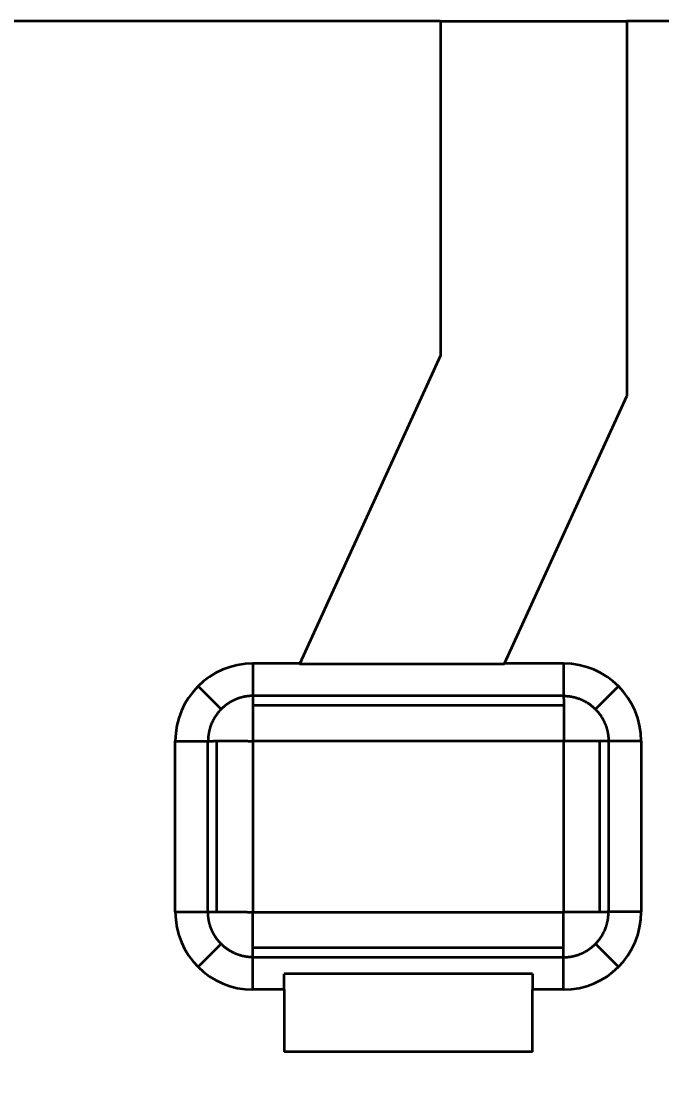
# Model space of a CAD drawing. Header units: millimetres. Extents: x 72 to 604, y 117 to 376.
# Drawn here: x 434.1 to 475.3, y 308.2 to 375.9 of the extents above; entities that cross this region are included whole.
import ezdxf

# ---------------------------------------------------------------- set-up
doc = ezdxf.new("R2010")
doc.units = ezdxf.units.MM
doc.layers.add('4', color=7, linetype='Continuous', true_color=0xffffff)
doc.layers.add('dim', color=82, linetype='Continuous', lineweight=9)
doc.styles.add('Capful-A', font='')
doc.styles.get('Capful-A').set_extended_font_data('Microsoft YaHei')
doc.dimstyles.new('Capful-A-2.5', dxfattribs={"dimscale": 2.5, "dimtxt": 2.5, "dimasz": 2.5, "dimexe": 1.5, "dimexo": 1, "dimgap": 1.5, "dimtad": 0, "dimdsep": 46, "dimtxsty": 'Capful-A', "dimcen": 0, "dimclrt": 2, "dimazin": 2, "dimtfac": 1, "dimtmove": 0, "dimatfit": 3, "dimfxl": 0, "dimtolj": 1, "dimtzin": 0, "dimarcsym": 0})

# ---------------------------------------------------------------- blocks, each defined once
blk = doc.blocks.new('*D38')
at = {"layer": 'Defpoints', "color": 0, "transparency": 16777216}
for p in [(539.402, 294.14), (539.402, 290.261), (327.002, 255.861)]:
    blk.add_point(p, dxfattribs=at)
at = {"layer": 'dim', "color": 0, "lineweight": -2, "transparency": 16777216}
blk.add_line((539.402, 291.51), (539.402, 294.14), dxfattribs=at)
at = {"layer": 'dim', "color": 2, "transparency": 16777216, "insert": (539.402, 305.757), "char_height": 6.25, "attachment_point": 5, "rotation": 90, "style": 'Capful-A', "bg_fill": 3, "box_fill_scale": 1.1, "bg_fill_color": 256, "bg_fill_true_color": 13158600, "bg_fill_transparency": 0}
blk.add_mtext('\\A1;212.4', dxfattribs=at)

msp = doc.modelspace()

# ---------------------------------------------------------------- linework, layer by layer
at = {"layer": '4', "color": 7, "linetype": 'Continuous', "lineweight": 35}
for p, q in [((461.072, 375.861), (423.892, 375.861)), ((461.072, 375.861), (461.072, 354.311)), ((461.072, 375.861), (473.072, 375.861)), ((509.453, 375.861), (473.072, 375.861)), ((473.072, 375.861), (473.072, 351.699)), ((461.072, 354.311), (452.011, 334.483)), ((465.205, 334.483), (473.072, 351.699)), ((452.011, 334.483), (449.002, 334.483)), ((449.002, 334.483), (449.002, 332.399)), ((452.011, 334.483), (451.997, 334.452)), ((465.191, 334.452), (451.997, 334.452)), ((465.205, 334.483), (465.191, 334.452)), ((469.002, 334.483), (465.205, 334.483)), ((445.467, 333.019), (446.949, 331.536)), ((471.056, 331.536), (472.538, 333.019)), ((449.002, 331.804), (469.017, 331.804)), ((444.002, 318.483), (444.002, 329.483)), ((446.682, 318.491), (446.682, 329.498)), ((471.323, 329.483), (471.323, 318.468)), ((474.002, 329.483), (471.919, 329.483)), ((474.002, 329.483), (474.002, 318.483)), ((444.002, 318.483), (446.086, 318.483)), ((446.949, 316.429), (445.467, 314.948)), ((469.002, 316.163), (448.987, 316.163)), ((472.538, 314.948), (471.056, 316.429)), ((469.002, 313.483), (469.002, 315.567)), ((451.002, 313.483), (451.002, 314.489)), ((467.002, 314.489), (451.002, 314.489)), ((467.002, 314.489), (467.002, 313.483)), ((451.002, 313.483), (449.002, 313.483)), ((451.002, 313.483), (451.002, 309.483)), ((469.002, 313.483), (467.002, 313.483)), ((467.002, 309.483), (467.002, 313.483)), ((467.002, 309.483), (451.002, 309.483))]:
    msp.add_line(p, q, dxfattribs=at)
for centre, start, end in [((449.002, 329.483), 90, 180), ((469.002, 329.483), 0, 90), ((449.002, 318.483), 180, 270), ((469.002, 318.483), 270, 0)]:
    msp.add_arc(centre, 5, start, end, dxfattribs=at)
for points, degree in [([(469.002, 334.483), (469.003, 333.789), (469.003, 333.094), (469.003, 332.399)], 3), ([(469.003, 332.399), (462.336, 332.399), (455.669, 332.399), (449.002, 332.399)], 3), ([(444.002, 329.483), (444.697, 329.483), (445.392, 329.483), (446.086, 329.483)], 3), ([(446.086, 329.483), (446.086, 325.816), (446.086, 322.15), (446.086, 318.483)], 3), ([(469.012, 329.492), (448.993, 329.492)], 1), ([(448.993, 329.492), (448.993, 318.474)], 1), ([(469.012, 318.474), (469.012, 329.492)], 1), ([(471.919, 318.483), (471.919, 322.15), (471.919, 325.816), (471.919, 329.483)], 3), ([(448.993, 318.474), (469.012, 318.474)], 1), ([(474.002, 318.483), (473.308, 318.483), (472.613, 318.483), (471.919, 318.483)], 3), ([(449.002, 315.567), (455.669, 315.567), (462.336, 315.567), (469.002, 315.567)], 3), ([(449.002, 313.483), (449.002, 314.178), (449.002, 314.872), (449.002, 315.567)], 3)]:
    msp.add_open_spline(points, degree=degree, dxfattribs=at)
for points, knots in [([(449.002, 332.398), (448.994, 332.398), (448.976, 332.397), (448.948, 332.397), (448.921, 332.396), (448.894, 332.395), (448.866, 332.394), (448.838, 332.393), (448.81, 332.391), (448.781, 332.389), (448.752, 332.386), (448.724, 332.383), (448.695, 332.38), (448.665, 332.377), (448.636, 332.373), (448.606, 332.369), (448.576, 332.365), (448.546, 332.36), (448.516, 332.355), (448.486, 332.35), (448.455, 332.344), (448.424, 332.338), (448.394, 332.332), (448.362, 332.325), (448.331, 332.317), (448.3, 332.31), (448.268, 332.301), (448.237, 332.293), (448.205, 332.284), (448.173, 332.275), (448.141, 332.265), (448.109, 332.254), (448.077, 332.244), (448.045, 332.232), (448.012, 332.221), (447.98, 332.209), (447.947, 332.196), (447.915, 332.183), (447.882, 332.169), (447.849, 332.155), (447.816, 332.141), (447.784, 332.126), (447.751, 332.11), (447.718, 332.094), (447.685, 332.077), (447.652, 332.06), (447.619, 332.042), (447.586, 332.024), (447.554, 332.005), (447.521, 331.986), (447.488, 331.966), (447.455, 331.945), (447.423, 331.924), (447.39, 331.903), (447.358, 331.88), (447.326, 331.858), (447.293, 331.834), (447.261, 331.81), (447.229, 331.786), (447.198, 331.76), (447.166, 331.735), (447.135, 331.708), (447.103, 331.681), (447.072, 331.654), (447.041, 331.626), (447.011, 331.597), (446.98, 331.567), (446.941, 331.528), (446.894, 331.479), (446.84, 331.42), (446.789, 331.36), (446.739, 331.3), (446.692, 331.239), (446.647, 331.177), (446.604, 331.115), (446.564, 331.053), (446.525, 330.991), (446.488, 330.928), (446.454, 330.865), (446.421, 330.803), (446.391, 330.74), (446.362, 330.678), (446.335, 330.616), (446.31, 330.554), (446.287, 330.492), (446.265, 330.431), (446.245, 330.37), (446.227, 330.31), (446.21, 330.25), (446.195, 330.191), (446.181, 330.132), (446.169, 330.074), (446.158, 330.016), (446.148, 329.959), (446.139, 329.903), (446.132, 329.848), (446.126, 329.793), (446.121, 329.74), (446.117, 329.687), (446.114, 329.635), (446.112, 329.583), (446.111, 329.533), (446.111, 329.5), (446.111, 329.483)], [0, 0, 0, 0, 0.005891, 0.011834, 0.017828, 0.023873, 0.02997, 0.036119, 0.042318, 0.04857, 0.054872, 0.061227, 0.067632, 0.07409, 0.080598, 0.087159, 0.093771, 0.100435, 0.10715, 0.113917, 0.120736, 0.127607, 0.13453, 0.141504, 0.148531, 0.155609, 0.162739, 0.169922, 0.177157, 0.184443, 0.191782, 0.199174, 0.206618, 0.214114, 0.221663, 0.229264, 0.236918, 0.244625, 0.252384, 0.260197, 0.268062, 0.275981, 0.283952, 0.291977, 0.300056, 0.308187, 0.316373, 0.324612, 0.332904, 0.341251, 0.349651, 0.358106, 0.366615, 0.375178, 0.383795, 0.392467, 0.401193, 0.409974, 0.41881, 0.427701, 0.436647, 0.445648, 0.454704, 0.463816, 0.472983, 0.482205, 0.491484, 0.500818, 0.518578, 0.536125, 0.553461, 0.570587, 0.587502, 0.604207, 0.620704, 0.636993, 0.653074, 0.668948, 0.684615, 0.700077, 0.715334, 0.730387, 0.745235, 0.75988, 0.774322, 0.788561, 0.802598, 0.816434, 0.830069, 0.843503, 0.856736, 0.869769, 0.882602, 0.895236, 0.90767, 0.919906, 0.931943, 0.943781, 0.955421, 0.966862, 0.978106, 0.989152, 1, 1, 1, 1]), ([(449.002, 332.399), (449.002, 332.357), (449.002, 332.301), (449.002, 332.166), (449.002, 332.086), (449.002, 331.904), (449.002, 331.801), (449.002, 331.577), (449.002, 331.454), (449.002, 331.194), (449.002, 331.055), (449.002, 330.766), (449.002, 330.615), (449.002, 330.304), (449.002, 330.144), (449.002, 329.82), (449.002, 329.656), (449.002, 329.492)], [0, 0, 0, 0, 0.125, 0.125, 0.25, 0.25, 0.375, 0.375, 0.5, 0.5, 0.625, 0.625, 0.75, 0.75, 0.875, 0.875, 1, 1, 1, 1]), ([(469.003, 332.374), (469.003, 332.372), (469.003, 332.367), (469.003, 332.359), (469.003, 332.351), (469.003, 332.343), (469.003, 332.334), (469.003, 332.325), (469.004, 332.316), (469.004, 332.306), (469.004, 332.296), (469.005, 332.286), (469.005, 332.275), (469.005, 332.264), (469.006, 332.253), (469.006, 332.241), (469.007, 332.229), (469.007, 332.217), (469.007, 332.204), (469.008, 332.191), (469.008, 332.178), (469.009, 332.164), (469.009, 332.15), (469.01, 332.135), (469.01, 332.12), (469.011, 332.105), (469.011, 332.089), (469.012, 332.073), (469.012, 332.057), (469.013, 332.04), (469.013, 332.023), (469.014, 332.005), (469.014, 331.987), (469.015, 331.968), (469.015, 331.949), (469.015, 331.929), (469.016, 331.909), (469.016, 331.889), (469.017, 331.868), (469.017, 331.847), (469.017, 331.825), (469.017, 331.803), (469.018, 331.78), (469.018, 331.757), (469.018, 331.733), (469.018, 331.709), (469.019, 331.684), (469.019, 331.659), (469.019, 331.633), (469.019, 331.607), (469.019, 331.58), (469.019, 331.553), (469.019, 331.525), (469.019, 331.497), (469.019, 331.468), (469.019, 331.439), (469.019, 331.409), (469.019, 331.379), (469.019, 331.348), (469.019, 331.32), (469.019, 331.293), (469.019, 331.269), (469.019, 331.245), (469.019, 331.219), (469.019, 331.193), (469.02, 331.166), (469.02, 331.139), (469.02, 331.111), (469.02, 331.082), (469.02, 331.052), (469.02, 331.022), (469.02, 330.991), (469.021, 330.96), (469.021, 330.927), (469.021, 330.894), (469.021, 330.86), (469.021, 330.826), (469.021, 330.79), (469.021, 330.754), (469.021, 330.717), (469.021, 330.68), (469.02, 330.641), (469.02, 330.602), (469.02, 330.562), (469.02, 330.521), (469.019, 330.48), (469.019, 330.437), (469.019, 330.394), (469.018, 330.35), (469.018, 330.306), (469.018, 330.26), (469.017, 330.214), (469.017, 330.167), (469.016, 330.119), (469.016, 330.071), (469.015, 330.022), (469.015, 329.972), (469.014, 329.921), (469.014, 329.87), (469.013, 329.818), (469.013, 329.765), (469.012, 329.712), (469.012, 329.658), (469.012, 329.603), (469.012, 329.548), (469.012, 329.511), (469.012, 329.492)], [0, 0, 0, 0, 0.007331, 0.014688, 0.022072, 0.029486, 0.036929, 0.044403, 0.05191, 0.05945, 0.067025, 0.074636, 0.082283, 0.089969, 0.097693, 0.105457, 0.113262, 0.121109, 0.128999, 0.136933, 0.144911, 0.152935, 0.161006, 0.169123, 0.177289, 0.185503, 0.193767, 0.202082, 0.210447, 0.218864, 0.227334, 0.235856, 0.244433, 0.253063, 0.261748, 0.270489, 0.279286, 0.288139, 0.297049, 0.306017, 0.315042, 0.324126, 0.333268, 0.342469, 0.35173, 0.36105, 0.370431, 0.379872, 0.389374, 0.398936, 0.40856, 0.418245, 0.427991, 0.4378, 0.44767, 0.457602, 0.467596, 0.477653, 0.487772, 0.497953, 0.50553, 0.513251, 0.521114, 0.529123, 0.537276, 0.545574, 0.554019, 0.56261, 0.571348, 0.580235, 0.589269, 0.598451, 0.607783, 0.617264, 0.626895, 0.636675, 0.646606, 0.656688, 0.66692, 0.677304, 0.687838, 0.698524, 0.709361, 0.72035, 0.731491, 0.742782, 0.754226, 0.76582, 0.777566, 0.789463, 0.80151, 0.813708, 0.826057, 0.838555, 0.851202, 0.863998, 0.876942, 0.890035, 0.903274, 0.91666, 0.930191, 0.943867, 0.957687, 0.97165, 0.985754, 1, 1, 1, 1]), ([(471.917, 329.483), (471.917, 329.492), (471.917, 329.51), (471.916, 329.537), (471.916, 329.564), (471.915, 329.592), (471.913, 329.62), (471.912, 329.648), (471.91, 329.676), (471.908, 329.704), (471.906, 329.733), (471.903, 329.762), (471.9, 329.791), (471.897, 329.82), (471.893, 329.85), (471.889, 329.879), (471.885, 329.909), (471.88, 329.939), (471.875, 329.97), (471.869, 330), (471.864, 330.03), (471.857, 330.061), (471.851, 330.092), (471.844, 330.123), (471.837, 330.154), (471.829, 330.186), (471.821, 330.217), (471.812, 330.249), (471.803, 330.281), (471.794, 330.312), (471.784, 330.344), (471.774, 330.377), (471.763, 330.409), (471.752, 330.441), (471.74, 330.473), (471.728, 330.506), (471.715, 330.538), (471.702, 330.571), (471.689, 330.604), (471.675, 330.636), (471.66, 330.669), (471.645, 330.702), (471.629, 330.735), (471.613, 330.768), (471.597, 330.801), (471.579, 330.834), (471.562, 330.866), (471.543, 330.899), (471.525, 330.932), (471.505, 330.965), (471.485, 330.997), (471.465, 331.03), (471.444, 331.063), (471.422, 331.095), (471.4, 331.128), (471.377, 331.16), (471.354, 331.192), (471.33, 331.224), (471.305, 331.256), (471.28, 331.288), (471.254, 331.32), (471.228, 331.351), (471.201, 331.382), (471.173, 331.413), (471.145, 331.444), (471.116, 331.475), (471.087, 331.505), (471.048, 331.544), (470.999, 331.591), (470.939, 331.645), (470.88, 331.697), (470.819, 331.746), (470.758, 331.794), (470.696, 331.838), (470.635, 331.881), (470.572, 331.922), (470.51, 331.961), (470.447, 331.997), (470.385, 332.032), (470.322, 332.064), (470.26, 332.095), (470.197, 332.124), (470.135, 332.15), (470.073, 332.175), (470.012, 332.199), (469.95, 332.22), (469.89, 332.24), (469.829, 332.259), (469.769, 332.275), (469.71, 332.291), (469.651, 332.304), (469.593, 332.317), (469.536, 332.328), (469.479, 332.338), (469.423, 332.346), (469.367, 332.353), (469.313, 332.359), (469.259, 332.364), (469.206, 332.368), (469.154, 332.371), (469.103, 332.373), (469.052, 332.374), (469.019, 332.374), (469.003, 332.374)], [0, 0, 0, 0, 0.005891, 0.011834, 0.017828, 0.023873, 0.02997, 0.036119, 0.042318, 0.04857, 0.054872, 0.061227, 0.067632, 0.07409, 0.080598, 0.087159, 0.093771, 0.100435, 0.10715, 0.113917, 0.120736, 0.127607, 0.13453, 0.141504, 0.148531, 0.155609, 0.162739, 0.169922, 0.177157, 0.184443, 0.191782, 0.199174, 0.206618, 0.214114, 0.221663, 0.229264, 0.236918, 0.244625, 0.252384, 0.260197, 0.268062, 0.275981, 0.283952, 0.291977, 0.300056, 0.308187, 0.316373, 0.324612, 0.332904, 0.341251, 0.349651, 0.358106, 0.366615, 0.375178, 0.383795, 0.392467, 0.401193, 0.409974, 0.41881, 0.427701, 0.436647, 0.445648, 0.454704, 0.463816, 0.472983, 0.482205, 0.491484, 0.500818, 0.518578, 0.536125, 0.553461, 0.570587, 0.587502, 0.604207, 0.620704, 0.636993, 0.653074, 0.668948, 0.684615, 0.700077, 0.715334, 0.730387, 0.745235, 0.75988, 0.774322, 0.788561, 0.802598, 0.816434, 0.830069, 0.843503, 0.856736, 0.869769, 0.882602, 0.895236, 0.90767, 0.919906, 0.931943, 0.943781, 0.955421, 0.966862, 0.978106, 0.989152, 1, 1, 1, 1]), ([(446.111, 329.483), (446.114, 329.483), (446.119, 329.483), (446.127, 329.483), (446.135, 329.484), (446.143, 329.484), (446.152, 329.484), (446.161, 329.484), (446.17, 329.484), (446.18, 329.485), (446.19, 329.485), (446.2, 329.485), (446.211, 329.486), (446.221, 329.486), (446.233, 329.486), (446.244, 329.487), (446.256, 329.487), (446.269, 329.488), (446.281, 329.488), (446.294, 329.489), (446.308, 329.489), (446.322, 329.489), (446.336, 329.49), (446.35, 329.49), (446.365, 329.491), (446.38, 329.491), (446.396, 329.492), (446.412, 329.492), (446.429, 329.493), (446.446, 329.493), (446.463, 329.494), (446.481, 329.494), (446.499, 329.495), (446.518, 329.495), (446.537, 329.496), (446.556, 329.496), (446.576, 329.496), (446.597, 329.497), (446.618, 329.497), (446.639, 329.497), (446.661, 329.498), (446.683, 329.498), (446.706, 329.498), (446.729, 329.499), (446.753, 329.499), (446.777, 329.499), (446.802, 329.499), (446.827, 329.499), (446.852, 329.5), (446.879, 329.5), (446.905, 329.5), (446.933, 329.5), (446.96, 329.5), (446.988, 329.5), (447.017, 329.5), (447.046, 329.5), (447.076, 329.5), (447.106, 329.5), (447.137, 329.5), (447.166, 329.5), (447.192, 329.5), (447.216, 329.5), (447.241, 329.5), (447.266, 329.5), (447.293, 329.5), (447.319, 329.5), (447.347, 329.5), (447.375, 329.5), (447.404, 329.501), (447.433, 329.501), (447.463, 329.501), (447.494, 329.501), (447.526, 329.501), (447.558, 329.501), (447.591, 329.501), (447.625, 329.501), (447.66, 329.501), (447.695, 329.501), (447.731, 329.501), (447.768, 329.501), (447.806, 329.501), (447.844, 329.501), (447.884, 329.501), (447.924, 329.501), (447.964, 329.5), (448.006, 329.5), (448.048, 329.5), (448.091, 329.499), (448.135, 329.499), (448.18, 329.499), (448.225, 329.498), (448.272, 329.498), (448.319, 329.497), (448.366, 329.497), (448.415, 329.496), (448.464, 329.496), (448.514, 329.495), (448.564, 329.495), (448.616, 329.494), (448.668, 329.494), (448.721, 329.493), (448.774, 329.493), (448.828, 329.493), (448.883, 329.492), (448.938, 329.492), (448.975, 329.492), (448.993, 329.492)], [0, 0, 0, 0, 0.007331, 0.014688, 0.022072, 0.029486, 0.036929, 0.044403, 0.05191, 0.05945, 0.067025, 0.074636, 0.082283, 0.089969, 0.097693, 0.105457, 0.113262, 0.121109, 0.128999, 0.136933, 0.144911, 0.152935, 0.161006, 0.169123, 0.177289, 0.185503, 0.193767, 0.202082, 0.210447, 0.218864, 0.227334, 0.235856, 0.244433, 0.253063, 0.261748, 0.270489, 0.279286, 0.288139, 0.297049, 0.306017, 0.315042, 0.324126, 0.333268, 0.342469, 0.35173, 0.36105, 0.370431, 0.379872, 0.389374, 0.398936, 0.40856, 0.418245, 0.427991, 0.4378, 0.44767, 0.457602, 0.467596, 0.477653, 0.487772, 0.497953, 0.50553, 0.513251, 0.521114, 0.529123, 0.537276, 0.545574, 0.554019, 0.56261, 0.571348, 0.580235, 0.589269, 0.598451, 0.607783, 0.617264, 0.626895, 0.636675, 0.646606, 0.656688, 0.66692, 0.677304, 0.687838, 0.698524, 0.709361, 0.72035, 0.731491, 0.742782, 0.754226, 0.76582, 0.777566, 0.789463, 0.80151, 0.813708, 0.826057, 0.838555, 0.851202, 0.863998, 0.876942, 0.890035, 0.903274, 0.91666, 0.930191, 0.943867, 0.957687, 0.97165, 0.985754, 1, 1, 1, 1]), ([(471.919, 329.483), (471.876, 329.483), (471.821, 329.483), (471.685, 329.483), (471.605, 329.483), (471.423, 329.483), (471.32, 329.483), (471.096, 329.483), (470.974, 329.483), (470.713, 329.483), (470.575, 329.483), (470.285, 329.483), (470.134, 329.483), (469.823, 329.483), (469.663, 329.483), (469.34, 329.483), (469.176, 329.483), (469.012, 329.483)], [0, 0, 0, 0, 0.125, 0.125, 0.25, 0.25, 0.375, 0.375, 0.5, 0.5, 0.625, 0.625, 0.75, 0.75, 0.875, 0.875, 1, 1, 1, 1]), ([(446.086, 318.483), (446.089, 318.483), (446.093, 318.483), (446.101, 318.483), (446.109, 318.483), (446.117, 318.483), (446.125, 318.483), (446.134, 318.483), (446.143, 318.483), (446.152, 318.484), (446.161, 318.484), (446.171, 318.484), (446.18, 318.484), (446.19, 318.484), (446.201, 318.484), (446.211, 318.484), (446.222, 318.485), (446.233, 318.485), (446.244, 318.485), (446.256, 318.485), (446.267, 318.485), (446.279, 318.486), (446.292, 318.486), (446.304, 318.486), (446.317, 318.486), (446.329, 318.487), (446.343, 318.487), (446.356, 318.487), (446.369, 318.488), (446.383, 318.488), (446.397, 318.488), (446.411, 318.489), (446.426, 318.489), (446.44, 318.49), (446.455, 318.49), (446.47, 318.49), (446.485, 318.491), (446.501, 318.491), (446.521, 318.491), (446.547, 318.491), (446.58, 318.491), (446.621, 318.492), (446.669, 318.491), (446.726, 318.491), (446.836, 318.491), (446.978, 318.491), (447.135, 318.491), (447.247, 318.491), (447.339, 318.491), (447.426, 318.491), (447.509, 318.491), (447.587, 318.492), (447.66, 318.492), (447.727, 318.492), (447.788, 318.492), (447.842, 318.492), (447.89, 318.492), (447.932, 318.491), (447.966, 318.491), (447.994, 318.491), (448.026, 318.491), (448.065, 318.49), (448.112, 318.489), (448.16, 318.489), (448.208, 318.488), (448.256, 318.487), (448.304, 318.486), (448.352, 318.486), (448.401, 318.485), (448.45, 318.484), (448.499, 318.483), (448.548, 318.482), (448.597, 318.482), (448.646, 318.481), (448.696, 318.48), (448.745, 318.479), (448.795, 318.478), (448.844, 318.477), (448.894, 318.476), (448.944, 318.475), (448.977, 318.474), (448.993, 318.474)], [0, 0, 0, 0, 0.007077, 0.014154, 0.021231, 0.028308, 0.035385, 0.042462, 0.049539, 0.056616, 0.063693, 0.07077, 0.077847, 0.084924, 0.092001, 0.099079, 0.106156, 0.113233, 0.12031, 0.127387, 0.134464, 0.141542, 0.148619, 0.155696, 0.162774, 0.169851, 0.176928, 0.184006, 0.191083, 0.198161, 0.205239, 0.212316, 0.219394, 0.226472, 0.233549, 0.240627, 0.247705, 0.253803, 0.262619, 0.274154, 0.288407, 0.305379, 0.32507, 0.347479, 0.372606, 0.450038, 0.497651, 0.527731, 0.555931, 0.58225, 0.606688, 0.629245, 0.649922, 0.668719, 0.685634, 0.700668, 0.713822, 0.725095, 0.734487, 0.741999, 0.747629, 0.760247, 0.772865, 0.785483, 0.798101, 0.810719, 0.823337, 0.835955, 0.848574, 0.861192, 0.873811, 0.886429, 0.899048, 0.911667, 0.924285, 0.936904, 0.949523, 0.962142, 0.974761, 0.987381, 1, 1, 1, 1]), ([(446.088, 318.483), (446.088, 318.474), (446.088, 318.456), (446.088, 318.429), (446.089, 318.402), (446.09, 318.374), (446.091, 318.346), (446.093, 318.318), (446.095, 318.29), (446.097, 318.262), (446.099, 318.233), (446.102, 318.204), (446.105, 318.175), (446.108, 318.146), (446.112, 318.116), (446.116, 318.087), (446.12, 318.057), (446.125, 318.027), (446.13, 317.997), (446.135, 317.966), (446.141, 317.936), (446.147, 317.905), (446.154, 317.874), (446.161, 317.843), (446.168, 317.812), (446.176, 317.78), (446.184, 317.749), (446.192, 317.717), (446.201, 317.685), (446.211, 317.654), (446.22, 317.622), (446.231, 317.589), (446.241, 317.557), (446.253, 317.525), (446.264, 317.493), (446.276, 317.46), (446.289, 317.428), (446.302, 317.395), (446.316, 317.362), (446.33, 317.329), (446.344, 317.297), (446.36, 317.264), (446.375, 317.231), (446.391, 317.198), (446.408, 317.165), (446.425, 317.132), (446.443, 317.1), (446.461, 317.067), (446.48, 317.034), (446.499, 317.001), (446.519, 316.968), (446.54, 316.936), (446.561, 316.903), (446.582, 316.871), (446.605, 316.838), (446.627, 316.806), (446.651, 316.774), (446.675, 316.742), (446.699, 316.71), (446.725, 316.678), (446.75, 316.646), (446.777, 316.615), (446.804, 316.583), (446.831, 316.552), (446.86, 316.522), (446.888, 316.491), (446.918, 316.461), (446.957, 316.421), (447.006, 316.374), (447.065, 316.32), (447.125, 316.269), (447.185, 316.219), (447.247, 316.172), (447.308, 316.127), (447.37, 316.084), (447.432, 316.044), (447.494, 316.005), (447.557, 315.969), (447.62, 315.934), (447.682, 315.902), (447.745, 315.871), (447.807, 315.842), (447.869, 315.815), (447.931, 315.79), (447.993, 315.767), (448.054, 315.745), (448.115, 315.725), (448.175, 315.707), (448.235, 315.69), (448.295, 315.675), (448.353, 315.661), (448.412, 315.649), (448.469, 315.638), (448.526, 315.628), (448.582, 315.62), (448.637, 315.612), (448.692, 315.606), (448.746, 315.601), (448.799, 315.597), (448.851, 315.594), (448.902, 315.592), (448.953, 315.591), (448.986, 315.591), (449.002, 315.591)], [0, 0, 0, 0, 0.005892, 0.011835, 0.01783, 0.023876, 0.029973, 0.036122, 0.042322, 0.048574, 0.054877, 0.061231, 0.067637, 0.074095, 0.080604, 0.087165, 0.093777, 0.100441, 0.107157, 0.113924, 0.120743, 0.127614, 0.134536, 0.141511, 0.148537, 0.155615, 0.162746, 0.169928, 0.177162, 0.184449, 0.191788, 0.199179, 0.206622, 0.214118, 0.221667, 0.229267, 0.236921, 0.244627, 0.252386, 0.260198, 0.268063, 0.275981, 0.283952, 0.291976, 0.300054, 0.308185, 0.316369, 0.324608, 0.332899, 0.341245, 0.349645, 0.358098, 0.366606, 0.375168, 0.383784, 0.392455, 0.40118, 0.40996, 0.418795, 0.427685, 0.436629, 0.445629, 0.454684, 0.463794, 0.47296, 0.482181, 0.491458, 0.500791, 0.518546, 0.53609, 0.553423, 0.570545, 0.587457, 0.60416, 0.620654, 0.636941, 0.65302, 0.668892, 0.684559, 0.70002, 0.715276, 0.730328, 0.745176, 0.759821, 0.774264, 0.788504, 0.802542, 0.816379, 0.830015, 0.843451, 0.856687, 0.869722, 0.882558, 0.895195, 0.907633, 0.919872, 0.931913, 0.943755, 0.9554, 0.966846, 0.978095, 0.989146, 1, 1, 1, 1]), ([(449.002, 315.591), (449.002, 315.594), (449.002, 315.599), (449.002, 315.607), (449.002, 315.615), (449.002, 315.623), (449.002, 315.632), (449.002, 315.641), (449.001, 315.65), (449.001, 315.66), (449.001, 315.67), (449, 315.68), (449, 315.69), (449, 315.701), (448.999, 315.713), (448.999, 315.724), (448.998, 315.736), (448.998, 315.749), (448.997, 315.761), (448.997, 315.774), (448.997, 315.788), (448.996, 315.801), (448.996, 315.816), (448.995, 315.83), (448.995, 315.845), (448.994, 315.86), (448.994, 315.876), (448.993, 315.892), (448.993, 315.909), (448.992, 315.926), (448.992, 315.943), (448.991, 315.961), (448.991, 315.979), (448.99, 315.998), (448.99, 316.017), (448.989, 316.036), (448.989, 316.056), (448.989, 316.077), (448.988, 316.098), (448.988, 316.119), (448.988, 316.141), (448.987, 316.163), (448.987, 316.186), (448.987, 316.209), (448.986, 316.233), (448.986, 316.257), (448.986, 316.282), (448.986, 316.307), (448.986, 316.333), (448.986, 316.359), (448.986, 316.386), (448.985, 316.413), (448.985, 316.44), (448.985, 316.469), (448.985, 316.497), (448.985, 316.527), (448.985, 316.556), (448.985, 316.587), (448.985, 316.618), (448.985, 316.646), (448.985, 316.673), (448.985, 316.697), (448.985, 316.722), (448.985, 316.747), (448.985, 316.773), (448.985, 316.8), (448.985, 316.827), (448.985, 316.856), (448.985, 316.884), (448.985, 316.914), (448.984, 316.944), (448.984, 316.975), (448.984, 317.007), (448.984, 317.039), (448.984, 317.072), (448.984, 317.106), (448.984, 317.141), (448.984, 317.176), (448.984, 317.212), (448.984, 317.249), (448.984, 317.287), (448.984, 317.326), (448.985, 317.365), (448.985, 317.405), (448.985, 317.446), (448.985, 317.487), (448.986, 317.529), (448.986, 317.573), (448.986, 317.616), (448.987, 317.661), (448.987, 317.707), (448.988, 317.753), (448.988, 317.8), (448.989, 317.847), (448.989, 317.896), (448.99, 317.945), (448.99, 317.995), (448.991, 318.045), (448.991, 318.097), (448.992, 318.149), (448.992, 318.201), (448.993, 318.255), (448.993, 318.309), (448.993, 318.363), (448.993, 318.418), (448.993, 318.455), (448.993, 318.474)], [0, 0, 0, 0, 0.007325, 0.014677, 0.022057, 0.029465, 0.036904, 0.044373, 0.051876, 0.059412, 0.066983, 0.07459, 0.082234, 0.089916, 0.097637, 0.105398, 0.1132, 0.121045, 0.128932, 0.136864, 0.14484, 0.152863, 0.160931, 0.169048, 0.177212, 0.185426, 0.193689, 0.202003, 0.210369, 0.218786, 0.227256, 0.235779, 0.244356, 0.252988, 0.261674, 0.270417, 0.279215, 0.28807, 0.296982, 0.305952, 0.314981, 0.324067, 0.333213, 0.342418, 0.351682, 0.361007, 0.370391, 0.379837, 0.389343, 0.398911, 0.40854, 0.41823, 0.427983, 0.437797, 0.447673, 0.457612, 0.467613, 0.477677, 0.487803, 0.497992, 0.505586, 0.513322, 0.5212, 0.529223, 0.537389, 0.545701, 0.554157, 0.56276, 0.571509, 0.580405, 0.589448, 0.598639, 0.607978, 0.617466, 0.627103, 0.636889, 0.646824, 0.65691, 0.667145, 0.677531, 0.688067, 0.698753, 0.70959, 0.720578, 0.731717, 0.743006, 0.754446, 0.766036, 0.777777, 0.789668, 0.801709, 0.8139, 0.826239, 0.838728, 0.851366, 0.864151, 0.877084, 0.890164, 0.90339, 0.916761, 0.930278, 0.943938, 0.957741, 0.971687, 0.985773, 1, 1, 1, 1]), ([(469.002, 315.568), (469.011, 315.568), (469.029, 315.569), (469.057, 315.569), (469.084, 315.57), (469.111, 315.571), (469.139, 315.572), (469.167, 315.573), (469.195, 315.575), (469.224, 315.577), (469.253, 315.58), (469.281, 315.582), (469.311, 315.585), (469.34, 315.589), (469.369, 315.592), (469.399, 315.596), (469.429, 315.601), (469.459, 315.605), (469.489, 315.61), (469.519, 315.616), (469.55, 315.622), (469.581, 315.628), (469.612, 315.634), (469.643, 315.641), (469.674, 315.649), (469.705, 315.656), (469.737, 315.664), (469.768, 315.673), (469.8, 315.682), (469.832, 315.691), (469.864, 315.701), (469.896, 315.711), (469.928, 315.722), (469.961, 315.733), (469.993, 315.745), (470.026, 315.757), (470.058, 315.77), (470.091, 315.783), (470.123, 315.796), (470.156, 315.81), (470.189, 315.825), (470.222, 315.84), (470.255, 315.856), (470.287, 315.872), (470.32, 315.889), (470.353, 315.906), (470.386, 315.923), (470.419, 315.942), (470.452, 315.961), (470.484, 315.98), (470.517, 316), (470.55, 316.02), (470.582, 316.041), (470.615, 316.063), (470.647, 316.085), (470.68, 316.108), (470.712, 316.131), (470.744, 316.155), (470.776, 316.18), (470.808, 316.205), (470.839, 316.231), (470.871, 316.257), (470.902, 316.284), (470.933, 316.312), (470.964, 316.34), (470.995, 316.369), (471.025, 316.398), (471.064, 316.438), (471.111, 316.486), (471.165, 316.546), (471.217, 316.606), (471.266, 316.666), (471.313, 316.727), (471.358, 316.789), (471.401, 316.851), (471.442, 316.913), (471.48, 316.975), (471.517, 317.038), (471.552, 317.1), (471.584, 317.163), (471.615, 317.225), (471.643, 317.288), (471.67, 317.35), (471.695, 317.412), (471.719, 317.473), (471.74, 317.535), (471.76, 317.596), (471.779, 317.656), (471.795, 317.716), (471.811, 317.775), (471.824, 317.834), (471.837, 317.892), (471.848, 317.95), (471.858, 318.006), (471.866, 318.063), (471.873, 318.118), (471.879, 318.173), (471.884, 318.226), (471.888, 318.279), (471.891, 318.331), (471.893, 318.383), (471.894, 318.433), (471.894, 318.466), (471.894, 318.483)], [0, 0, 0, 0, 0.005892, 0.011835, 0.01783, 0.023876, 0.029973, 0.036122, 0.042322, 0.048574, 0.054877, 0.061231, 0.067637, 0.074095, 0.080604, 0.087165, 0.093777, 0.100441, 0.107157, 0.113924, 0.120743, 0.127614, 0.134536, 0.141511, 0.148537, 0.155615, 0.162746, 0.169928, 0.177162, 0.184449, 0.191788, 0.199179, 0.206622, 0.214118, 0.221667, 0.229267, 0.236921, 0.244627, 0.252386, 0.260198, 0.268063, 0.275981, 0.283952, 0.291976, 0.300054, 0.308185, 0.316369, 0.324608, 0.332899, 0.341245, 0.349645, 0.358098, 0.366606, 0.375168, 0.383784, 0.392455, 0.40118, 0.40996, 0.418795, 0.427685, 0.436629, 0.445629, 0.454684, 0.463794, 0.47296, 0.482181, 0.491458, 0.500791, 0.518546, 0.53609, 0.553423, 0.570545, 0.587457, 0.60416, 0.620654, 0.636941, 0.65302, 0.668892, 0.684559, 0.70002, 0.715276, 0.730328, 0.745176, 0.759821, 0.774264, 0.788504, 0.802542, 0.816379, 0.830015, 0.843451, 0.856687, 0.869722, 0.882558, 0.895195, 0.907633, 0.919872, 0.931913, 0.943755, 0.9554, 0.966846, 0.978095, 0.989146, 1, 1, 1, 1]), ([(469.002, 315.567), (469.002, 315.609), (469.002, 315.665), (469.002, 315.8), (469.002, 315.88), (469.002, 316.063), (469.002, 316.165), (469.002, 316.39), (469.002, 316.512), (469.002, 316.772), (469.002, 316.911), (469.002, 317.2), (469.002, 317.352), (469.002, 317.662), (469.002, 317.822), (469.002, 318.146), (469.002, 318.31), (469.002, 318.474)], [0, 0, 0, 0, 0.125, 0.125, 0.25, 0.25, 0.375, 0.375, 0.5, 0.5, 0.625, 0.625, 0.75, 0.75, 0.875, 0.875, 1, 1, 1, 1]), ([(471.894, 318.483), (471.892, 318.483), (471.887, 318.483), (471.879, 318.483), (471.871, 318.483), (471.863, 318.483), (471.854, 318.482), (471.845, 318.482), (471.836, 318.482), (471.826, 318.482), (471.816, 318.481), (471.806, 318.481), (471.795, 318.481), (471.784, 318.48), (471.773, 318.48), (471.761, 318.479), (471.749, 318.479), (471.737, 318.479), (471.724, 318.478), (471.711, 318.478), (471.698, 318.477), (471.684, 318.477), (471.67, 318.476), (471.655, 318.476), (471.641, 318.475), (471.625, 318.475), (471.609, 318.474), (471.593, 318.474), (471.577, 318.473), (471.56, 318.473), (471.543, 318.472), (471.525, 318.472), (471.507, 318.471), (471.488, 318.471), (471.469, 318.47), (471.449, 318.47), (471.429, 318.47), (471.409, 318.469), (471.388, 318.469), (471.367, 318.469), (471.345, 318.468), (471.323, 318.468), (471.3, 318.468), (471.277, 318.467), (471.253, 318.467), (471.229, 318.467), (471.204, 318.467), (471.179, 318.467), (471.153, 318.466), (471.127, 318.466), (471.1, 318.466), (471.073, 318.466), (471.045, 318.466), (471.017, 318.466), (470.988, 318.466), (470.959, 318.466), (470.929, 318.466), (470.899, 318.466), (470.868, 318.466), (470.839, 318.466), (470.813, 318.466), (470.789, 318.466), (470.764, 318.466), (470.739, 318.466), (470.712, 318.466), (470.686, 318.466), (470.658, 318.466), (470.63, 318.465), (470.601, 318.465), (470.572, 318.465), (470.541, 318.465), (470.51, 318.465), (470.479, 318.465), (470.446, 318.465), (470.413, 318.465), (470.379, 318.465), (470.345, 318.465), (470.309, 318.465), (470.273, 318.465), (470.236, 318.465), (470.198, 318.465), (470.16, 318.465), (470.121, 318.465), (470.081, 318.465), (470.04, 318.466), (469.998, 318.466), (469.956, 318.466), (469.913, 318.467), (469.869, 318.467), (469.824, 318.468), (469.779, 318.468), (469.733, 318.468), (469.686, 318.469), (469.638, 318.469), (469.59, 318.47), (469.541, 318.471), (469.491, 318.471), (469.44, 318.472), (469.389, 318.472), (469.337, 318.472), (469.284, 318.473), (469.231, 318.473), (469.177, 318.474), (469.122, 318.474), (469.067, 318.474), (469.03, 318.474), (469.012, 318.474)], [0, 0, 0, 0, 0.007325, 0.014677, 0.022056, 0.029464, 0.036903, 0.044372, 0.051875, 0.059411, 0.066981, 0.074588, 0.082232, 0.089914, 0.097635, 0.105396, 0.113198, 0.121042, 0.12893, 0.136861, 0.144837, 0.152859, 0.160928, 0.169044, 0.177208, 0.185422, 0.193685, 0.201999, 0.210364, 0.218781, 0.227251, 0.235774, 0.244351, 0.252982, 0.261668, 0.270411, 0.279209, 0.288064, 0.296976, 0.305946, 0.314974, 0.32406, 0.333205, 0.34241, 0.351674, 0.360999, 0.370383, 0.379828, 0.389335, 0.398902, 0.408531, 0.418221, 0.427973, 0.437787, 0.447663, 0.457602, 0.467603, 0.477666, 0.487792, 0.497981, 0.505574, 0.51331, 0.521189, 0.529212, 0.537378, 0.54569, 0.554146, 0.562749, 0.571498, 0.580394, 0.589438, 0.598629, 0.607968, 0.617456, 0.627093, 0.636879, 0.646815, 0.6569, 0.667136, 0.677522, 0.688058, 0.698745, 0.709582, 0.72057, 0.731709, 0.742999, 0.754439, 0.76603, 0.777771, 0.789662, 0.801703, 0.813894, 0.826234, 0.838723, 0.851361, 0.864147, 0.87708, 0.89016, 0.903387, 0.916759, 0.930275, 0.943936, 0.95774, 0.971686, 0.985773, 1, 1, 1, 1])]:
    msp.add_open_spline(points, degree=3, knots=knots, dxfattribs=at)

# ---------------------------------------------------------------- next in the draw order: dimensions: what is measured, and where the dimension line sits
at = {"layer": 'dim'}
dim = msp.add_ordinate_dim(feature_location=(539.402, 290.261), offset=(0, 3.879), dtype=1, origin=(327.002, 255.861), dimstyle='Capful-A-2.5', override={"dimasz": 2, "dimexe": 0.49975, "dimexo": 0.49975, "dimgap": 0.49975}, dxfattribs=at)
dim.commit()
dim.dimension.update_dxf_attribs({"geometry": '*D38', "text_midpoint": (539.402, 305.757)})

doc.saveas('drawing.dxf')
